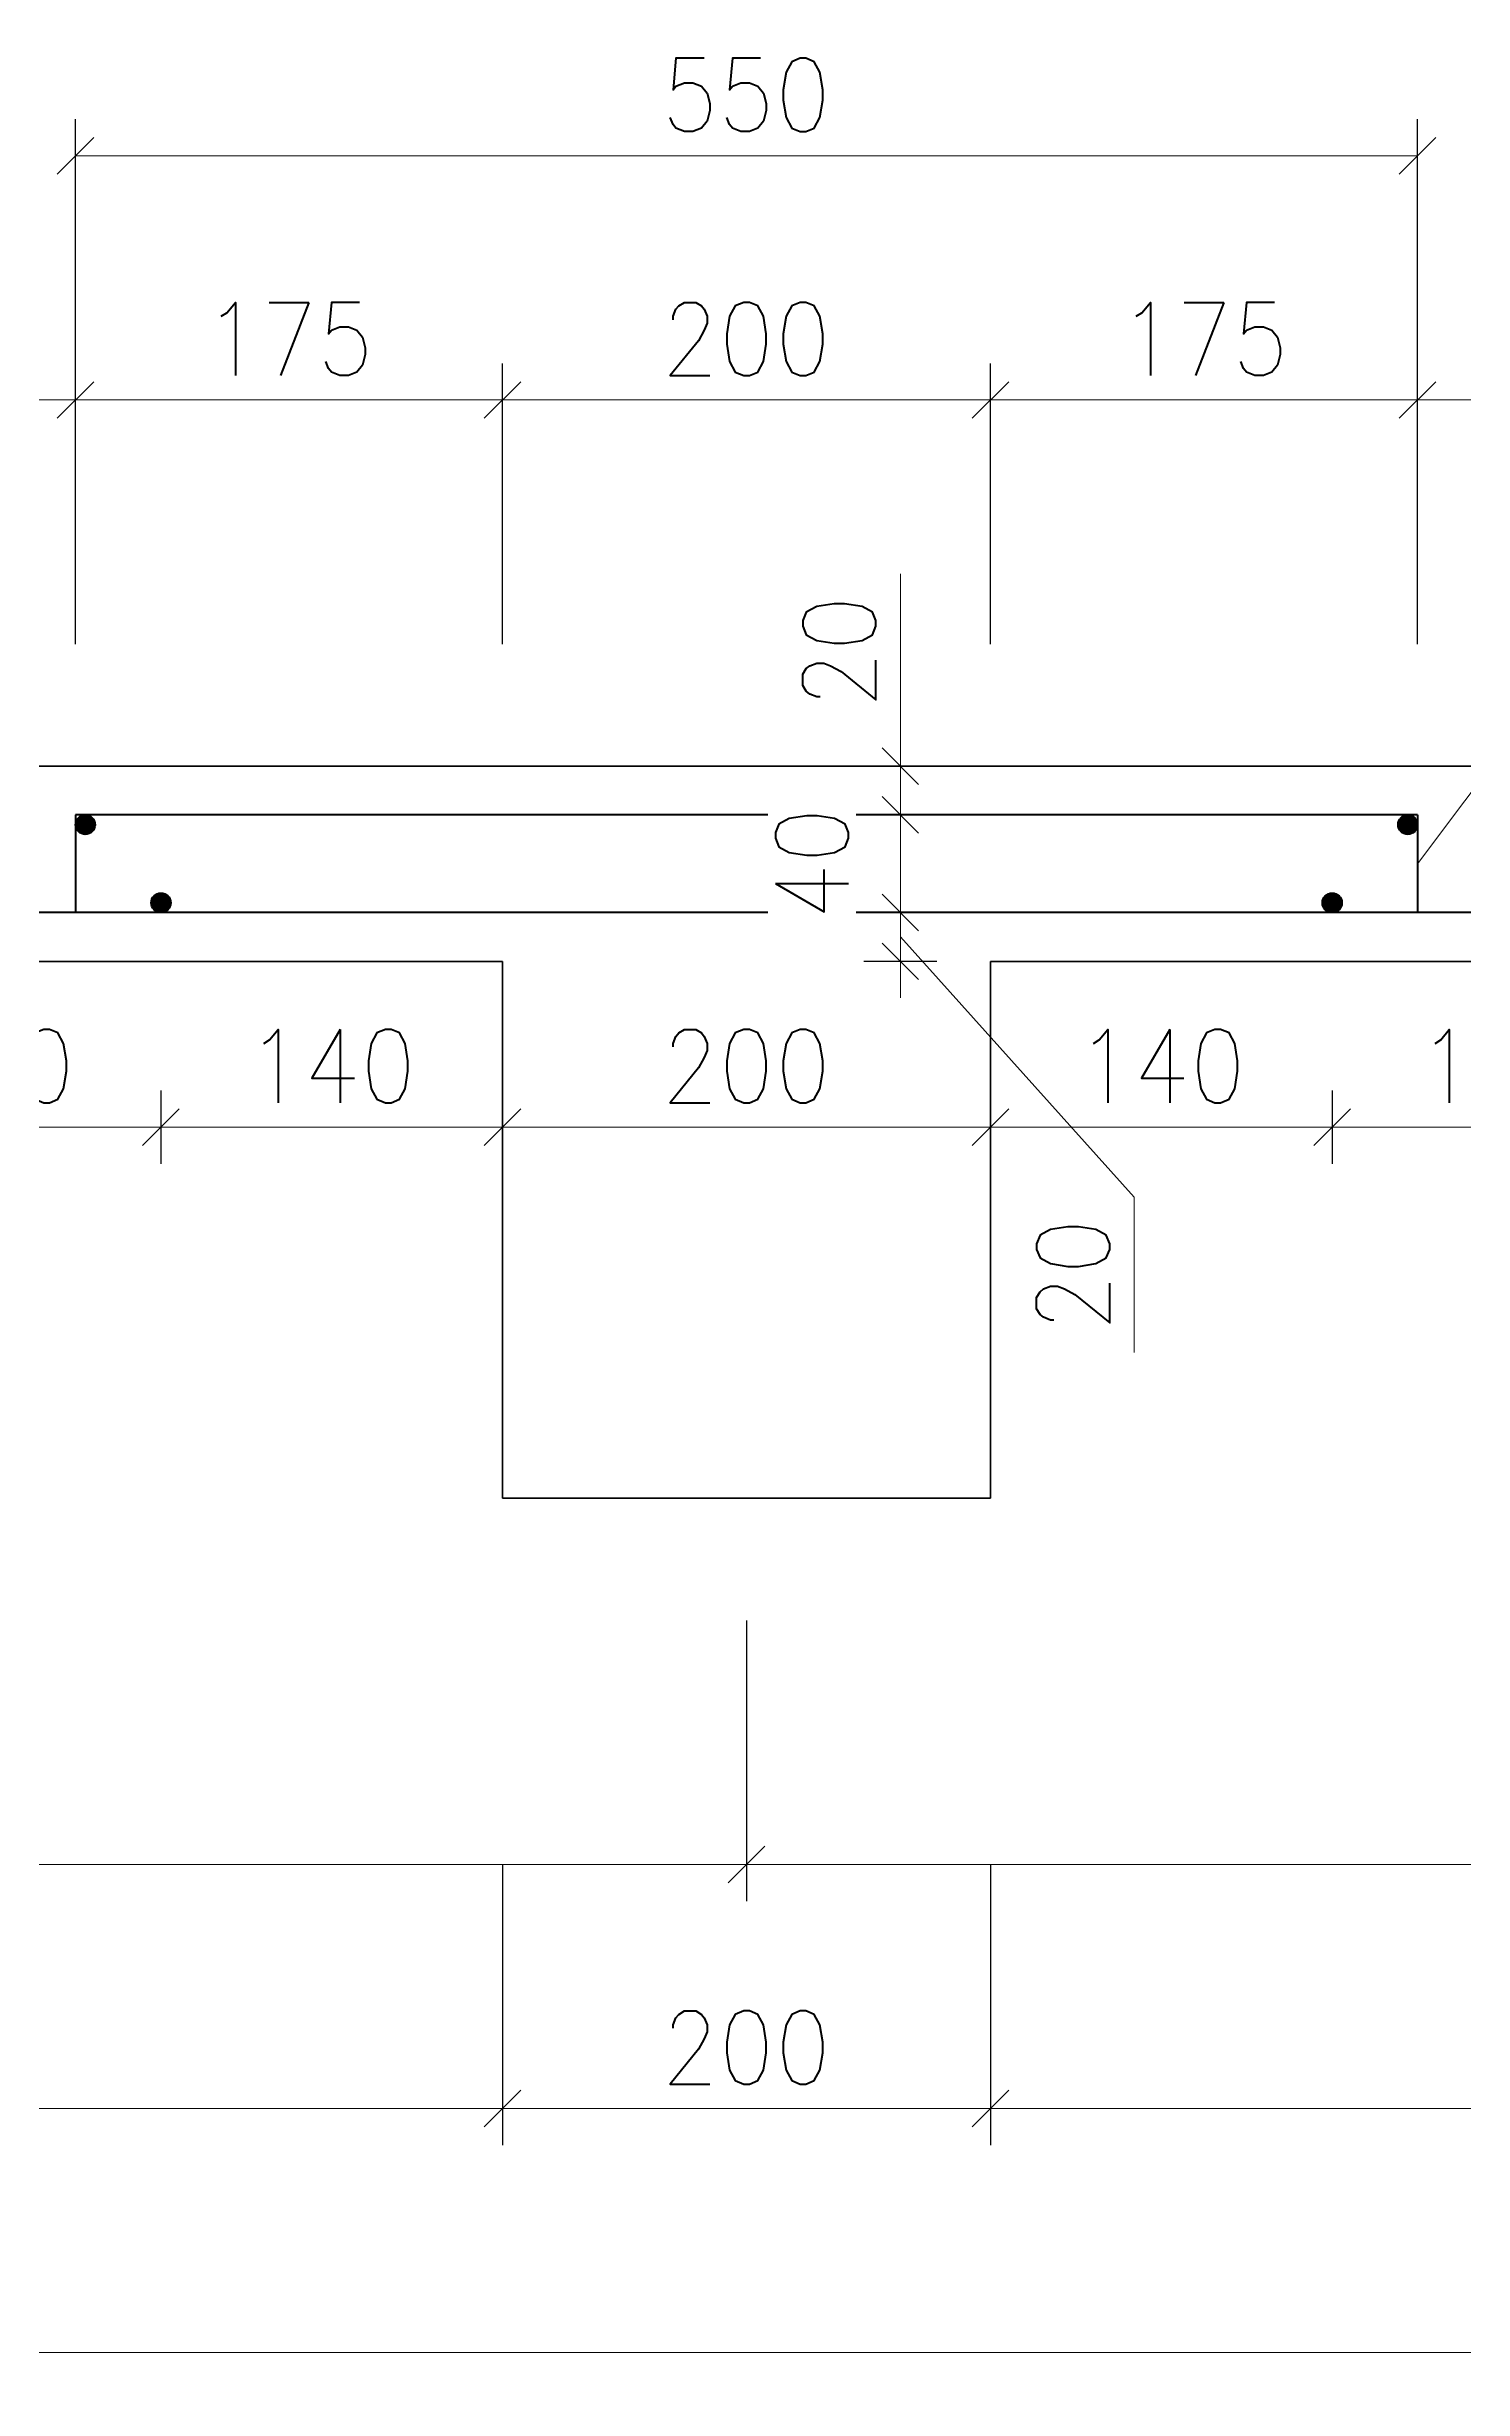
# Model space of a CAD drawing. Header units: millimetres. Extents: x 21380 to 27339, y 19466 to 22366.
# Drawn here: x 22288 to 22868, y 21406 to 22366 of the extents above; entities that cross this region are included whole.
import ezdxf

# ---------------------------------------------------------------- set-up
doc = ezdxf.new("R2010")
doc.units = ezdxf.units.MM
doc.layers.get('Defpoints').update_dxf_attribs({"color": 254})
for name, color, linetype, lineweight in [('0.18', 51, 'Continuous', 18), ('0.35', 6, 'Continuous', 35), ('0.7', 30, 'Continuous', 70), ('Dimensions', 7, 'Continuous', 25)]:
    doc.layers.add(name, color=color, linetype=linetype, lineweight=lineweight)
doc.styles.add('MyTextStyle', font='romans.shx', dxfattribs={"width": 0.9})
doc.dimstyles.new('Annotative SK ext', dxfattribs={"dimscale": 0, "dimtxt": 3, "dimasz": 1.5, "dimexe": 1.5, "dimexo": 5, "dimgap": 1, "dimtad": 1, "dimdec": 0, "dimlfac": -1, "dimrnd": 5, "dimzin": 0, "dimtxsty": 'MyTextStyle', "dimblk": 'OBLIQUE', "dimcen": 1.5, "dimadec": 0, "dimazin": 0, "dimtfac": 1, "dimtdec": 0, "dimtofl": 0, "dimtmove": 0, "dimatfit": 3, "dimldrblk": 'NONE', "dimfxl": 10, "dimfxlon": 1, "dimtfillclr": 1, "dimtolj": 1, "dimtzin": 0, "dimlwd": 18, "dimarcsym": 0})
doc.dimstyles.new('Annotative SK int', dxfattribs={"dimscale": 0, "dimtxt": 3, "dimasz": 1.5, "dimexe": 1.5, "dimexo": 0, "dimgap": 1, "dimtad": 1, "dimdec": 0, "dimlfac": -1, "dimrnd": 5, "dimzin": 0, "dimtxsty": 'MyTextStyle', "dimblk": 'OBLIQUE', "dimcen": 1.5, "dimdle": 1.5, "dimadec": 0, "dimazin": 0, "dimtfac": 1, "dimtdec": 0, "dimtofl": 0, "dimtmove": 0, "dimatfit": 3, "dimldrblk": 'NONE', "dimfxl": 1.5, "dimfxlon": 1, "dimtolj": 1, "dimtzin": 0, "dimlwd": 18, "dimarcsym": 0})

# ---------------------------------------------------------------- blocks, each defined once
blk = doc.blocks.new('_Oblique')
at = {"color": 0, "linetype": 'ByBlock', "lineweight": -2}
blk.add_line((-0.5, -0.5), (0.5, 0.5), dxfattribs=at)
blk = doc.blocks.new('*D3')
at = {"layer": 'Defpoints', "color": 0, "transparency": 16777216}
for p in [(21674.35, 21771.33), (22574.35, 21771.33), (22574.35, 21621.33)]:
    blk.add_point(p, dxfattribs=at)
at = {"layer": 'Dimensions', "color": 0, "lineweight": -2, "transparency": 16777216}
for p, q in [((21674.35, 21721.33), (21674.35, 21606.33)), ((22574.35, 21721.33), (22574.35, 21606.33))]:
    blk.add_line(p, q, dxfattribs=at)
at = {"layer": 'Dimensions', "color": 0, "lineweight": 18, "transparency": 16777216}
blk.add_line((21674.35, 21621.33), (22574.35, 21621.33), dxfattribs=at)
at = {"layer": 'Dimensions', "color": 0, "lineweight": 18, "transparency": 16777216, "xscale": 15, "yscale": 15, "zscale": 15, "rotation": 180}
blk.add_blockref('_Oblique', (21674.35, 21621.33), dxfattribs=at)
at = {"layer": 'Dimensions', "color": 0, "lineweight": 18, "transparency": 16777216, "xscale": 15, "yscale": 15, "zscale": 15}
blk.add_blockref('_Oblique', (22574.35, 21621.33), dxfattribs=at)
at = {"layer": 'Dimensions', "color": 0, "transparency": 16777216, "insert": (22124.35, 21646.33), "char_height": 30, "attachment_point": 5, "style": 'MyTextStyle'}
blk.add_mtext('\\A1;900', dxfattribs=at)
blk = doc.blocks.new('_None')
blk = doc.blocks.new('*D4')
at = {"layer": 'Defpoints', "color": 0, "transparency": 16777216}
for p in [(22574.35, 21771.33), (23474.35, 21771.33), (23474.35, 21621.33)]:
    blk.add_point(p, dxfattribs=at)
at = {"layer": 'Dimensions', "color": 0, "lineweight": -2, "transparency": 16777216}
for p, q in [((22574.35, 21721.33), (22574.35, 21606.33)), ((23474.35, 21721.33), (23474.35, 21606.33))]:
    blk.add_line(p, q, dxfattribs=at)
at = {"layer": 'Dimensions', "color": 0, "lineweight": 18, "transparency": 16777216}
blk.add_line((22574.35, 21621.33), (23474.35, 21621.33), dxfattribs=at)
at = {"layer": 'Dimensions', "color": 0, "lineweight": 18, "transparency": 16777216, "xscale": 15, "yscale": 15, "zscale": 15, "rotation": 180}
blk.add_blockref('_Oblique', (22574.35, 21621.33), dxfattribs=at)
at = {"layer": 'Dimensions', "color": 0, "lineweight": 18, "transparency": 16777216, "xscale": 15, "yscale": 15, "zscale": 15}
blk.add_blockref('_Oblique', (23474.35, 21621.33), dxfattribs=at)
at = {"layer": 'Dimensions', "color": 0, "transparency": 16777216, "insert": (23024.35, 21646.33), "char_height": 30, "attachment_point": 5, "style": 'MyTextStyle'}
blk.add_mtext('\\A1;900', dxfattribs=at)
blk = doc.blocks.new('*D11')
at = {"layer": 'Defpoints', "color": 0, "transparency": 16777216}
for p in [(21774.35, 21771.33), (22474.35, 21771.33), (22474.35, 21521.33)]:
    blk.add_point(p, dxfattribs=at)
at = {"layer": 'Dimensions', "color": 0, "lineweight": -2, "transparency": 16777216}
for p, q in [((21774.35, 21621.33), (21774.35, 21506.33)), ((22474.35, 21621.33), (22474.35, 21506.33))]:
    blk.add_line(p, q, dxfattribs=at)
at = {"layer": 'Dimensions', "color": 0, "lineweight": 18, "transparency": 16777216}
blk.add_line((21774.35, 21521.33), (22474.35, 21521.33), dxfattribs=at)
at = {"layer": 'Dimensions', "color": 0, "lineweight": 18, "transparency": 16777216, "xscale": 15, "yscale": 15, "zscale": 15, "rotation": 180}
blk.add_blockref('_Oblique', (21774.35, 21521.33), dxfattribs=at)
at = {"layer": 'Dimensions', "color": 0, "lineweight": 18, "transparency": 16777216, "xscale": 15, "yscale": 15, "zscale": 15}
blk.add_blockref('_Oblique', (22474.35, 21521.33), dxfattribs=at)
at = {"layer": 'Dimensions', "color": 0, "transparency": 16777216, "insert": (22124.35, 21546.33), "char_height": 30, "attachment_point": 5, "style": 'MyTextStyle'}
blk.add_mtext('\\A1;700', dxfattribs=at)
blk = doc.blocks.new('*D12')
at = {"layer": 'Defpoints', "color": 0, "transparency": 16777216}
for p in [(22474.35, 21771.33), (22674.35, 21771.33), (22674.35, 21521.33)]:
    blk.add_point(p, dxfattribs=at)
at = {"layer": 'Dimensions', "color": 0, "lineweight": -2, "transparency": 16777216}
for p, q in [((22474.35, 21621.33), (22474.35, 21506.33)), ((22674.35, 21621.33), (22674.35, 21506.33))]:
    blk.add_line(p, q, dxfattribs=at)
at = {"layer": 'Dimensions', "color": 0, "lineweight": 18, "transparency": 16777216}
blk.add_line((22474.35, 21521.33), (22674.35, 21521.33), dxfattribs=at)
at = {"layer": 'Dimensions', "color": 0, "lineweight": 18, "transparency": 16777216, "xscale": 15, "yscale": 15, "zscale": 15, "rotation": 180}
blk.add_blockref('_Oblique', (22474.35, 21521.33), dxfattribs=at)
at = {"layer": 'Dimensions', "color": 0, "lineweight": 18, "transparency": 16777216, "xscale": 15, "yscale": 15, "zscale": 15}
blk.add_blockref('_Oblique', (22674.35, 21521.33), dxfattribs=at)
at = {"layer": 'Dimensions', "color": 0, "transparency": 16777216, "insert": (22574.35, 21546.33), "char_height": 30, "attachment_point": 5, "style": 'MyTextStyle'}
blk.add_mtext('\\A1;200', dxfattribs=at)
blk = doc.blocks.new('*D13')
at = {"layer": 'Defpoints', "color": 0, "transparency": 16777216}
for p in [(22674.35, 21771.33), (23374.35, 21771.33), (23374.35, 21521.33)]:
    blk.add_point(p, dxfattribs=at)
at = {"layer": 'Dimensions', "color": 0, "lineweight": -2, "transparency": 16777216}
for p, q in [((22674.35, 21621.33), (22674.35, 21506.33)), ((23374.35, 21621.33), (23374.35, 21506.33))]:
    blk.add_line(p, q, dxfattribs=at)
at = {"layer": 'Dimensions', "color": 0, "lineweight": 18, "transparency": 16777216}
blk.add_line((22674.35, 21521.33), (23374.35, 21521.33), dxfattribs=at)
at = {"layer": 'Dimensions', "color": 0, "lineweight": 18, "transparency": 16777216, "xscale": 15, "yscale": 15, "zscale": 15, "rotation": 180}
blk.add_blockref('_Oblique', (22674.35, 21521.33), dxfattribs=at)
at = {"layer": 'Dimensions', "color": 0, "lineweight": 18, "transparency": 16777216, "xscale": 15, "yscale": 15, "zscale": 15}
blk.add_blockref('_Oblique', (23374.35, 21521.33), dxfattribs=at)
at = {"layer": 'Dimensions', "color": 0, "transparency": 16777216, "insert": (23024.35, 21546.33), "char_height": 30, "attachment_point": 5, "style": 'MyTextStyle'}
blk.add_mtext('\\A1;700', dxfattribs=at)
blk = doc.blocks.new('*D23')
at = {"layer": 'Defpoints', "color": 0, "transparency": 16777216}
for p in [(21574.35, 21771.33), (27174.35, 21771.33), (27174.35, 21421.33)]:
    blk.add_point(p, dxfattribs=at)
at = {"layer": 'Dimensions', "color": 0, "lineweight": -2, "transparency": 16777216}
for p, q in [((21574.35, 21521.33), (21574.35, 21406.33)), ((27174.35, 21521.33), (27174.35, 21406.33))]:
    blk.add_line(p, q, dxfattribs=at)
at = {"layer": 'Dimensions', "color": 0, "lineweight": 18, "transparency": 16777216}
blk.add_line((21574.35, 21421.33), (27174.35, 21421.33), dxfattribs=at)
at = {"layer": 'Dimensions', "color": 0, "lineweight": 18, "transparency": 16777216, "xscale": 15, "yscale": 15, "zscale": 15, "rotation": 180}
blk.add_blockref('_Oblique', (21574.35, 21421.33), dxfattribs=at)
at = {"layer": 'Dimensions', "color": 0, "lineweight": 18, "transparency": 16777216, "xscale": 15, "yscale": 15, "zscale": 15}
blk.add_blockref('_Oblique', (27174.35, 21421.33), dxfattribs=at)
at = {"layer": 'Dimensions', "color": 0, "transparency": 16777216, "insert": (24374.35, 21446.33), "char_height": 30, "attachment_point": 5, "style": 'MyTextStyle'}
blk.add_mtext('\\A1;5600', dxfattribs=at)
blk = doc.blocks.new('*D35')
at = {"layer": 'Defpoints', "color": 0, "transparency": 16777216}
for p in [(22194.35, 22011.33), (22334.35, 22011.33), (22334.35, 21923.42)]:
    blk.add_point(p, dxfattribs=at)
at = {"layer": 'Dimensions', "color": 0, "lineweight": -2, "transparency": 16777216}
for p, q in [((22194.35, 21938.42), (22194.35, 21908.42)), ((22334.35, 21938.42), (22334.35, 21908.42))]:
    blk.add_line(p, q, dxfattribs=at)
at = {"layer": 'Dimensions', "color": 0, "lineweight": 18, "transparency": 16777216}
blk.add_line((22179.35, 21923.42), (22349.35, 21923.42), dxfattribs=at)
at = {"layer": 'Dimensions', "color": 0, "lineweight": 18, "transparency": 16777216, "xscale": 15, "yscale": 15, "zscale": 15, "rotation": 180}
blk.add_blockref('_Oblique', (22194.35, 21923.42), dxfattribs=at)
at = {"layer": 'Dimensions', "color": 0, "lineweight": 18, "transparency": 16777216, "xscale": 15, "yscale": 15, "zscale": 15}
blk.add_blockref('_Oblique', (22334.35, 21923.42), dxfattribs=at)
at = {"layer": 'Dimensions', "color": 0, "transparency": 16777216, "insert": (22264.35, 21948.42), "char_height": 30, "attachment_point": 5, "style": 'MyTextStyle'}
blk.add_mtext('\\A1;140', dxfattribs=at)
blk = doc.blocks.new('*D36')
at = {"layer": 'Defpoints', "color": 0, "transparency": 16777216}
for p in [(22334.35, 22011.33), (22474.35, 21991.33), (22474.35, 21923.42)]:
    blk.add_point(p, dxfattribs=at)
at = {"layer": 'Dimensions', "color": 0, "lineweight": -2, "transparency": 16777216}
for p, q in [((22334.35, 21938.42), (22334.35, 21908.42)), ((22474.35, 21938.42), (22474.35, 21908.42))]:
    blk.add_line(p, q, dxfattribs=at)
at = {"layer": 'Dimensions', "color": 0, "lineweight": 18, "transparency": 16777216}
blk.add_line((22319.35, 21923.42), (22489.35, 21923.42), dxfattribs=at)
at = {"layer": 'Dimensions', "color": 0, "lineweight": 18, "transparency": 16777216, "xscale": 15, "yscale": 15, "zscale": 15, "rotation": 180}
blk.add_blockref('_Oblique', (22334.35, 21923.42), dxfattribs=at)
at = {"layer": 'Dimensions', "color": 0, "lineweight": 18, "transparency": 16777216, "xscale": 15, "yscale": 15, "zscale": 15}
blk.add_blockref('_Oblique', (22474.35, 21923.42), dxfattribs=at)
at = {"layer": 'Dimensions', "color": 0, "transparency": 16777216, "insert": (22404.35, 21948.42), "char_height": 30, "attachment_point": 5, "style": 'MyTextStyle'}
blk.add_mtext('\\A1;140', dxfattribs=at)
blk = doc.blocks.new('*D37')
at = {"layer": 'Defpoints', "color": 0, "transparency": 16777216}
for p in [(22474.35, 21991.33), (22674.35, 21991.33), (22674.35, 21923.42)]:
    blk.add_point(p, dxfattribs=at)
at = {"layer": 'Dimensions', "color": 0, "lineweight": -2, "transparency": 16777216}
for p, q in [((22474.35, 21938.42), (22474.35, 21908.42)), ((22674.35, 21938.42), (22674.35, 21908.42))]:
    blk.add_line(p, q, dxfattribs=at)
at = {"layer": 'Dimensions', "color": 0, "lineweight": 18, "transparency": 16777216}
blk.add_line((22459.35, 21923.42), (22689.35, 21923.42), dxfattribs=at)
at = {"layer": 'Dimensions', "color": 0, "lineweight": 18, "transparency": 16777216, "xscale": 15, "yscale": 15, "zscale": 15, "rotation": 180}
blk.add_blockref('_Oblique', (22474.35, 21923.42), dxfattribs=at)
at = {"layer": 'Dimensions', "color": 0, "lineweight": 18, "transparency": 16777216, "xscale": 15, "yscale": 15, "zscale": 15}
blk.add_blockref('_Oblique', (22674.35, 21923.42), dxfattribs=at)
at = {"layer": 'Dimensions', "color": 0, "transparency": 16777216, "insert": (22574.35, 21948.42), "char_height": 30, "attachment_point": 5, "style": 'MyTextStyle'}
blk.add_mtext('\\A1;200', dxfattribs=at)
blk = doc.blocks.new('*D38')
at = {"layer": 'Defpoints', "color": 0, "transparency": 16777216}
for p in [(22814.35, 22011.33), (22674.35, 21991.33), (22814.35, 21923.42)]:
    blk.add_point(p, dxfattribs=at)
at = {"layer": 'Dimensions', "color": 0, "lineweight": -2, "transparency": 16777216}
for p, q in [((22674.35, 21938.42), (22674.35, 21908.42)), ((22814.35, 21938.42), (22814.35, 21908.42))]:
    blk.add_line(p, q, dxfattribs=at)
at = {"layer": 'Dimensions', "color": 0, "lineweight": 18, "transparency": 16777216}
blk.add_line((22659.35, 21923.42), (22829.35, 21923.42), dxfattribs=at)
at = {"layer": 'Dimensions', "color": 0, "lineweight": 18, "transparency": 16777216, "xscale": 15, "yscale": 15, "zscale": 15, "rotation": 180}
blk.add_blockref('_Oblique', (22674.35, 21923.42), dxfattribs=at)
at = {"layer": 'Dimensions', "color": 0, "lineweight": 18, "transparency": 16777216, "xscale": 15, "yscale": 15, "zscale": 15}
blk.add_blockref('_Oblique', (22814.35, 21923.42), dxfattribs=at)
at = {"layer": 'Dimensions', "color": 0, "transparency": 16777216, "insert": (22744.35, 21948.42), "char_height": 30, "attachment_point": 5, "style": 'MyTextStyle'}
blk.add_mtext('\\A1;140', dxfattribs=at)
blk = doc.blocks.new('*D39')
at = {"layer": 'Defpoints', "color": 0, "transparency": 16777216}
for p in [(22814.35, 22011.33), (22954.35, 22011.33), (22954.35, 21923.42)]:
    blk.add_point(p, dxfattribs=at)
at = {"layer": 'Dimensions', "color": 0, "lineweight": -2, "transparency": 16777216}
for p, q in [((22814.35, 21938.42), (22814.35, 21908.42)), ((22954.35, 21938.42), (22954.35, 21908.42))]:
    blk.add_line(p, q, dxfattribs=at)
at = {"layer": 'Dimensions', "color": 0, "lineweight": 18, "transparency": 16777216}
blk.add_line((22799.35, 21923.42), (22969.35, 21923.42), dxfattribs=at)
at = {"layer": 'Dimensions', "color": 0, "lineweight": 18, "transparency": 16777216, "xscale": 15, "yscale": 15, "zscale": 15, "rotation": 180}
blk.add_blockref('_Oblique', (22814.35, 21923.42), dxfattribs=at)
at = {"layer": 'Dimensions', "color": 0, "lineweight": 18, "transparency": 16777216, "xscale": 15, "yscale": 15, "zscale": 15}
blk.add_blockref('_Oblique', (22954.35, 21923.42), dxfattribs=at)
at = {"layer": 'Dimensions', "color": 0, "transparency": 16777216, "insert": (22884.35, 21948.42), "char_height": 30, "attachment_point": 5, "style": 'MyTextStyle', "bg_fill": 3, "box_fill_scale": 1.1, "bg_fill_color": 256, "bg_fill_true_color": 13158600, "bg_fill_transparency": 0}
blk.add_mtext('\\A1;140', dxfattribs=at)
blk = doc.blocks.new('*D68')
at = {"layer": 'Defpoints', "color": 0, "transparency": 16777216}
for p in [(22474.35, 22221.33), (22299.35, 22051.33), (22474.35, 22051.33)]:
    blk.add_point(p, dxfattribs=at)
at = {"layer": 'Dimensions', "color": 0, "lineweight": -2, "transparency": 16777216}
for p, q in [((22299.35, 22121.33), (22299.35, 22236.33)), ((22474.35, 22121.33), (22474.35, 22236.33))]:
    blk.add_line(p, q, dxfattribs=at)
at = {"layer": 'Dimensions', "color": 0, "lineweight": 18, "transparency": 16777216}
blk.add_line((22299.35, 22221.33), (22474.35, 22221.33), dxfattribs=at)
at = {"layer": 'Dimensions', "color": 0, "lineweight": 18, "transparency": 16777216, "xscale": 15, "yscale": 15, "zscale": 15, "rotation": 180}
blk.add_blockref('_Oblique', (22299.35, 22221.33), dxfattribs=at)
at = {"layer": 'Dimensions', "color": 0, "lineweight": 18, "transparency": 16777216, "xscale": 15, "yscale": 15, "zscale": 15}
blk.add_blockref('_Oblique', (22474.35, 22221.33), dxfattribs=at)
at = {"layer": 'Dimensions', "color": 0, "transparency": 16777216, "insert": (22386.85, 22246.33), "char_height": 30, "attachment_point": 5, "style": 'MyTextStyle'}
blk.add_mtext('\\A1;175', dxfattribs=at)
blk = doc.blocks.new('*D69')
at = {"layer": 'Defpoints', "color": 0, "transparency": 16777216}
for p in [(22674.35, 22221.33), (22474.35, 22051.33), (22674.35, 21991.33)]:
    blk.add_point(p, dxfattribs=at)
at = {"layer": 'Dimensions', "color": 0, "lineweight": -2, "transparency": 16777216}
for p, q in [((22474.35, 22121.33), (22474.35, 22236.33)), ((22674.35, 22121.33), (22674.35, 22236.33))]:
    blk.add_line(p, q, dxfattribs=at)
at = {"layer": 'Dimensions', "color": 0, "lineweight": 18, "transparency": 16777216}
blk.add_line((22474.35, 22221.33), (22674.35, 22221.33), dxfattribs=at)
at = {"layer": 'Dimensions', "color": 0, "lineweight": 18, "transparency": 16777216, "xscale": 15, "yscale": 15, "zscale": 15, "rotation": 180}
blk.add_blockref('_Oblique', (22474.35, 22221.33), dxfattribs=at)
at = {"layer": 'Dimensions', "color": 0, "lineweight": 18, "transparency": 16777216, "xscale": 15, "yscale": 15, "zscale": 15}
blk.add_blockref('_Oblique', (22674.35, 22221.33), dxfattribs=at)
at = {"layer": 'Dimensions', "color": 0, "transparency": 16777216, "insert": (22574.35, 22246.33), "char_height": 30, "attachment_point": 5, "style": 'MyTextStyle'}
blk.add_mtext('\\A1;200', dxfattribs=at)
blk = doc.blocks.new('*D70')
at = {"layer": 'Defpoints', "color": 0, "transparency": 16777216}
for p in [(22849.35, 22221.33), (22849.35, 22051.33), (22674.35, 21991.33)]:
    blk.add_point(p, dxfattribs=at)
at = {"layer": 'Dimensions', "color": 0, "lineweight": -2, "transparency": 16777216}
for p, q in [((22674.35, 22121.33), (22674.35, 22236.33)), ((22849.35, 22121.33), (22849.35, 22236.33))]:
    blk.add_line(p, q, dxfattribs=at)
at = {"layer": 'Dimensions', "color": 0, "lineweight": 18, "transparency": 16777216}
blk.add_line((22674.35, 22221.33), (22849.35, 22221.33), dxfattribs=at)
at = {"layer": 'Dimensions', "color": 0, "lineweight": 18, "transparency": 16777216, "xscale": 15, "yscale": 15, "zscale": 15, "rotation": 180}
blk.add_blockref('_Oblique', (22674.35, 22221.33), dxfattribs=at)
at = {"layer": 'Dimensions', "color": 0, "lineweight": 18, "transparency": 16777216, "xscale": 15, "yscale": 15, "zscale": 15}
blk.add_blockref('_Oblique', (22849.35, 22221.33), dxfattribs=at)
at = {"layer": 'Dimensions', "color": 0, "transparency": 16777216, "insert": (22761.85, 22246.33), "char_height": 30, "attachment_point": 5, "style": 'MyTextStyle'}
blk.add_mtext('\\A1;175', dxfattribs=at)
blk = doc.blocks.new('*D71')
at = {"layer": 'Defpoints', "color": 0, "transparency": 16777216}
for p in [(22849.35, 22321.33), (22299.35, 22051.33), (22849.35, 22051.33)]:
    blk.add_point(p, dxfattribs=at)
at = {"layer": 'Dimensions', "color": 0, "lineweight": -2, "transparency": 16777216}
for p, q in [((22299.35, 22221.33), (22299.35, 22336.33)), ((22849.35, 22221.33), (22849.35, 22336.33))]:
    blk.add_line(p, q, dxfattribs=at)
at = {"layer": 'Dimensions', "color": 0, "lineweight": 18, "transparency": 16777216}
blk.add_line((22299.35, 22321.33), (22849.35, 22321.33), dxfattribs=at)
at = {"layer": 'Dimensions', "color": 0, "lineweight": 18, "transparency": 16777216, "xscale": 15, "yscale": 15, "zscale": 15, "rotation": 180}
blk.add_blockref('_Oblique', (22299.35, 22321.33), dxfattribs=at)
at = {"layer": 'Dimensions', "color": 0, "lineweight": 18, "transparency": 16777216, "xscale": 15, "yscale": 15, "zscale": 15}
blk.add_blockref('_Oblique', (22849.35, 22321.33), dxfattribs=at)
at = {"layer": 'Dimensions', "color": 0, "transparency": 16777216, "insert": (22574.35, 22346.33), "char_height": 30, "attachment_point": 5, "style": 'MyTextStyle'}
blk.add_mtext('\\A1;550', dxfattribs=at)
blk = doc.blocks.new('*D92')
at = {"layer": 'Defpoints', "color": 0, "transparency": 16777216}
for p in [(22299.35, 22221.33), (21949.35, 22051.33), (22299.35, 22051.33)]:
    blk.add_point(p, dxfattribs=at)
at = {"layer": 'Dimensions', "color": 0, "lineweight": -2, "transparency": 16777216}
for p, q in [((21949.35, 22121.33), (21949.35, 22236.33)), ((22299.35, 22121.33), (22299.35, 22236.33))]:
    blk.add_line(p, q, dxfattribs=at)
at = {"layer": 'Dimensions', "color": 0, "lineweight": 18, "transparency": 16777216}
blk.add_line((21949.35, 22221.33), (22299.35, 22221.33), dxfattribs=at)
at = {"layer": 'Dimensions', "color": 0, "lineweight": 18, "transparency": 16777216, "xscale": 15, "yscale": 15, "zscale": 15, "rotation": 180}
blk.add_blockref('_Oblique', (21949.35, 22221.33), dxfattribs=at)
at = {"layer": 'Dimensions', "color": 0, "lineweight": 18, "transparency": 16777216, "xscale": 15, "yscale": 15, "zscale": 15}
blk.add_blockref('_Oblique', (22299.35, 22221.33), dxfattribs=at)
at = {"layer": 'Dimensions', "color": 0, "transparency": 16777216, "insert": (22124.35, 22246.33), "char_height": 30, "attachment_point": 5, "style": 'MyTextStyle'}
blk.add_mtext('\\A1;350', dxfattribs=at)
blk = doc.blocks.new('*D93')
at = {"layer": 'Defpoints', "color": 0, "transparency": 16777216}
for p in [(23199.35, 22221.33), (22849.35, 22051.33), (23199.35, 22051.33)]:
    blk.add_point(p, dxfattribs=at)
at = {"layer": 'Dimensions', "color": 0, "lineweight": -2, "transparency": 16777216}
for p, q in [((22849.35, 22121.33), (22849.35, 22236.33)), ((23199.35, 22121.33), (23199.35, 22236.33))]:
    blk.add_line(p, q, dxfattribs=at)
at = {"layer": 'Dimensions', "color": 0, "lineweight": 18, "transparency": 16777216}
blk.add_line((22849.35, 22221.33), (23199.35, 22221.33), dxfattribs=at)
at = {"layer": 'Dimensions', "color": 0, "lineweight": 18, "transparency": 16777216, "xscale": 15, "yscale": 15, "zscale": 15, "rotation": 180}
blk.add_blockref('_Oblique', (22849.35, 22221.33), dxfattribs=at)
at = {"layer": 'Dimensions', "color": 0, "lineweight": 18, "transparency": 16777216, "xscale": 15, "yscale": 15, "zscale": 15}
blk.add_blockref('_Oblique', (23199.35, 22221.33), dxfattribs=at)
at = {"layer": 'Dimensions', "color": 0, "transparency": 16777216, "insert": (23024.35, 22246.33), "char_height": 30, "attachment_point": 5, "style": 'MyTextStyle'}
blk.add_mtext('\\A1;350', dxfattribs=at)
blk = doc.blocks.new('*D97')
at = {"layer": 'Defpoints', "color": 0, "transparency": 16777216}
for p in [(22637.39, 22011.33), (23374.35, 22011.33), (23374.35, 21991.33)]:
    blk.add_point(p, dxfattribs=at)
at = {"layer": 'Dimensions', "color": 0, "lineweight": 18, "transparency": 16777216}
for p, q in [((22637.39, 21976.33), (22637.39, 22026.33)), ((22637.39, 22001.33), (22733.2, 21894.75)), ((22733.2, 21894.75), (22733.2, 21831.04))]:
    blk.add_line(p, q, dxfattribs=at)
at = {"layer": 'Dimensions', "color": 0, "lineweight": -2, "transparency": 16777216}
for p, q in [((22652.39, 22011.33), (22622.39, 22011.33)), ((22652.39, 21991.33), (22622.39, 21991.33))]:
    blk.add_line(p, q, dxfattribs=at)
at = {"layer": 'Dimensions', "color": 0, "lineweight": 18, "transparency": 16777216, "xscale": 15, "yscale": 15, "zscale": 15}
for p, rotation in [((22637.39, 22011.33), 90), ((22637.39, 21991.33), 270)]:
    blk.add_blockref('_Oblique', p, dxfattribs=dict(at, rotation=rotation))
at = {"layer": 'Dimensions', "color": 0, "transparency": 16777216, "insert": (22708.2, 21862.89), "char_height": 30, "attachment_point": 5, "rotation": 90, "style": 'MyTextStyle'}
blk.add_mtext('\\A1;20', dxfattribs=at)
blk = doc.blocks.new('*D98')
at = {"layer": 'Defpoints', "color": 0, "transparency": 16777216}
for p in [(22299.35, 22051.33), (22637.39, 22051.33), (23374.35, 22011.33)]:
    blk.add_point(p, dxfattribs=at)
at = {"layer": 'Dimensions', "color": 0, "lineweight": 18, "transparency": 16777216}
blk.add_line((22637.39, 21996.33), (22637.39, 22066.33), dxfattribs=at)
at = {"layer": 'Dimensions', "color": 0, "lineweight": -2, "transparency": 16777216}
for p, q in [((22622.39, 22051.33), (22652.39, 22051.33)), ((22652.39, 22011.33), (22622.39, 22011.33))]:
    blk.add_line(p, q, dxfattribs=at)
at = {"layer": 'Dimensions', "color": 0, "lineweight": 18, "transparency": 16777216, "xscale": 15, "yscale": 15, "zscale": 15}
for p, rotation in [((22637.39, 22051.33), 90), ((22637.39, 22011.33), 270)]:
    blk.add_blockref('_Oblique', p, dxfattribs=dict(at, rotation=rotation))
at = {"layer": 'Dimensions', "color": 0, "transparency": 16777216, "insert": (22601.15, 22031.33), "char_height": 30, "attachment_point": 5, "rotation": 90, "style": 'MyTextStyle', "bg_fill": 3, "box_fill_scale": 1.1, "bg_fill_color": 256, "bg_fill_true_color": 13158600, "bg_fill_transparency": 0}
blk.add_mtext('\\A1;40', dxfattribs=at)
blk = doc.blocks.new('*D99')
at = {"layer": 'Defpoints', "color": 0, "transparency": 16777216}
for p in [(22299.35, 22071.33), (22637.39, 22071.33), (22299.35, 22051.33)]:
    blk.add_point(p, dxfattribs=at)
at = {"layer": 'Dimensions', "color": 0, "lineweight": 18, "transparency": 16777216}
for p, q in [((22637.39, 22071.33), (22637.39, 22150.05)), ((22637.39, 22036.33), (22637.39, 22071.33))]:
    blk.add_line(p, q, dxfattribs=at)
at = {"layer": 'Dimensions', "color": 0, "lineweight": -2, "transparency": 16777216}
for p, q in [((22622.39, 22071.33), (22652.39, 22071.33)), ((22622.39, 22051.33), (22652.39, 22051.33))]:
    blk.add_line(p, q, dxfattribs=at)
at = {"layer": 'Dimensions', "color": 0, "lineweight": 18, "transparency": 16777216, "xscale": 15, "yscale": 15, "zscale": 15}
for p, rotation in [((22637.39, 22071.33), 90), ((22637.39, 22051.33), 270)]:
    blk.add_blockref('_Oblique', p, dxfattribs=dict(at, rotation=rotation))
at = {"layer": 'Dimensions', "color": 0, "transparency": 16777216, "insert": (22612.39, 22118.19), "char_height": 30, "attachment_point": 5, "rotation": 90, "style": 'MyTextStyle'}
blk.add_mtext('\\A1;20', dxfattribs=at)

msp = doc.modelspace()

# ---------------------------------------------------------------- hatches: boundary and pattern name
at = {"layer": '0.7'}
h = msp.add_hatch(color=256, dxfattribs=at)
h.dxf.hatch_style = 1
h.paths.add_polyline_path([(22307.35, 22047.33, 1), (22299.35, 22047.33, 1)])
h = msp.add_hatch(color=256, dxfattribs=at)
h.dxf.hatch_style = 1
h.paths.add_polyline_path([(22849.35, 22047.33, 1), (22841.35, 22047.33, 1)])
h = msp.add_hatch(color=256, dxfattribs=at)
h.dxf.hatch_style = 1
h.paths.add_polyline_path([(22338.35, 22015.33, 1), (22330.35, 22015.33, 1)])
h = msp.add_hatch(color=256, dxfattribs=at)
h.dxf.hatch_style = 1
h.paths.add_polyline_path([(22818.35, 22015.33, 1), (22810.35, 22015.33, 1)])

# ---------------------------------------------------------------- linework, layer by layer
at = {"layer": '0.35'}
for p, q in [((21574.35, 22071.33), (27174.35, 22071.33)), ((21774.35, 21991.33), (22474.35, 21991.33)), ((22474.35, 21991.33), (22474.35, 21771.33)), ((22674.35, 21771.33), (22674.35, 21991.33)), ((22674.35, 21991.33), (23374.35, 21991.33)), ((22474.35, 21771.33), (22674.35, 21771.33))]:
    msp.add_line(p, q, dxfattribs=at)
at = {"layer": '0.7'}
for p, q in [((22849.35, 22051.33), (22299.35, 22051.33)), ((22299.35, 22051.33), (22299.35, 22011.33)), ((22849.35, 22051.33), (22849.35, 22011.33)), ((27024.35, 22011.33), (21724.35, 22011.33))]:
    msp.add_line(p, q, dxfattribs=at)
for centre in [(22303.35, 22047.33), (22845.35, 22047.33), (22334.35, 22015.33), (22814.35, 22015.33)]:
    msp.add_circle(centre, 4, dxfattribs=at)

# ---------------------------------------------------------------- dimensions: what is measured, and where the dimension line sits
at = {"layer": 'Dimensions'}
for base, p1, p2, dimstyle, picture, middle in [((22849.35, 22321.33), (22299.35, 22051.33), (22849.35, 22051.33), 'Annotative SK ext', '*D71', (22574.35, 22346.33)), ((22299.35, 22221.33), (21949.35, 22051.33), (22299.35, 22051.33), 'Annotative SK ext', '*D92', (22124.35, 22246.33)), ((22474.35, 22221.33), (22299.35, 22051.33), (22474.35, 22051.33), 'Annotative SK ext', '*D68', (22386.85, 22246.33)), ((22674.35, 22221.33), (22474.35, 22051.33), (22674.35, 21991.33), 'Annotative SK ext', '*D69', (22574.35, 22246.33)), ((22849.35, 22221.33), (22674.35, 21991.33), (22849.35, 22051.33), 'Annotative SK ext', '*D70', (22761.85, 22246.33)), ((23199.35, 22221.33), (22849.35, 22051.33), (23199.35, 22051.33), 'Annotative SK ext', '*D93', (23024.35, 22246.33)), ((22334.35, 21923.42), (22194.35, 22011.33), (22334.35, 22011.33), 'Annotative SK int', '*D35', (22264.35, 21948.42)), ((22474.35, 21923.42), (22334.35, 22011.33), (22474.35, 21991.33), 'Annotative SK int', '*D36', (22404.35, 21948.42)), ((22814.35, 21923.42), (22674.35, 21991.33), (22814.35, 22011.33), 'Annotative SK int', '*D38', (22744.35, 21948.42)), ((22674.35, 21923.42), (22474.35, 21991.33), (22674.35, 21991.33), 'Annotative SK int', '*D37', (22574.35, 21948.42)), ((27174.35, 21421.33), (21574.35, 21771.33), (27174.35, 21771.33), 'Annotative SK ext', '*D23', (24374.35, 21446.33)), ((22574.35, 21621.33), (21674.35, 21771.33), (22574.35, 21771.33), 'Annotative SK ext', '*D3', (22124.35, 21646.33)), ((22474.35, 21521.33), (21774.35, 21771.33), (22474.35, 21771.33), 'Annotative SK ext', '*D11', (22124.35, 21546.33)), ((22674.35, 21521.33), (22474.35, 21771.33), (22674.35, 21771.33), 'Annotative SK ext', '*D12', (22574.35, 21546.33)), ((23474.35, 21621.33), (22574.35, 21771.33), (23474.35, 21771.33), 'Annotative SK ext', '*D4', (23024.35, 21646.33)), ((23374.35, 21521.33), (22674.35, 21771.33), (23374.35, 21771.33), 'Annotative SK ext', '*D13', (23024.35, 21546.33))]:
    dim = msp.add_linear_dim(base=base, p1=p1, p2=p2, dimstyle=dimstyle, dxfattribs=at)
    dim.commit()
    dim.dimension.update_dxf_attribs({"geometry": picture, "text_midpoint": middle})
dim = msp.add_linear_dim(base=(22637.39, 22011.33), p1=(23374.35, 21991.33), p2=(23374.35, 22011.33), angle=90, dimstyle='Annotative SK int', override={"dimtmove": 1}, dxfattribs=at)
dim.commit()
dim.dimension.update_dxf_attribs({"geometry": '*D97', "text_midpoint": (22733.2, 21884.75), "dimtype": 160})

# ---------------------------------------------------------------- next in the draw order: dimensions: what is measured, and where the dimension line sits
dim = msp.add_linear_dim(base=(22637.39, 22051.33), p1=(23374.35, 22011.33), p2=(22299.35, 22051.33), angle=90, dimstyle='Annotative SK int', override={"dimtmove": 2, "dimtfill": 1}, dxfattribs=at)
dim.commit()
dim.dimension.update_dxf_attribs({"geometry": '*D98', "text_midpoint": (22601.15, 22031.33), "dimtype": 160})

# ---------------------------------------------------------------- next in the draw order: linework, layer by layer
at = {"layer": '0.18'}
msp.add_line((22849.35, 22031.33), (22900.43, 22099.43), dxfattribs=at)

# ---------------------------------------------------------------- next in the draw order: dimensions: what is measured, and where the dimension line sits
at = {"layer": 'Dimensions'}
dim = msp.add_linear_dim(base=(22637.39, 22071.33), p1=(22299.35, 22051.33), p2=(22299.35, 22071.33), angle=90, dimstyle='Annotative SK int', dxfattribs=at)
dim.commit()
dim.dimension.update_dxf_attribs({"geometry": '*D99', "text_midpoint": (22637.39, 22118.19), "dimtype": 160})
dim = msp.add_linear_dim(base=(22954.35, 21923.42), p1=(22814.35, 22011.33), p2=(22954.35, 22011.33), dimstyle='Annotative SK int', override={"dimtfill": 1}, dxfattribs=at)
dim.commit()
dim.dimension.update_dxf_attribs({"geometry": '*D39', "text_midpoint": (22884.35, 21948.42)})

doc.saveas('drawing.dxf')
